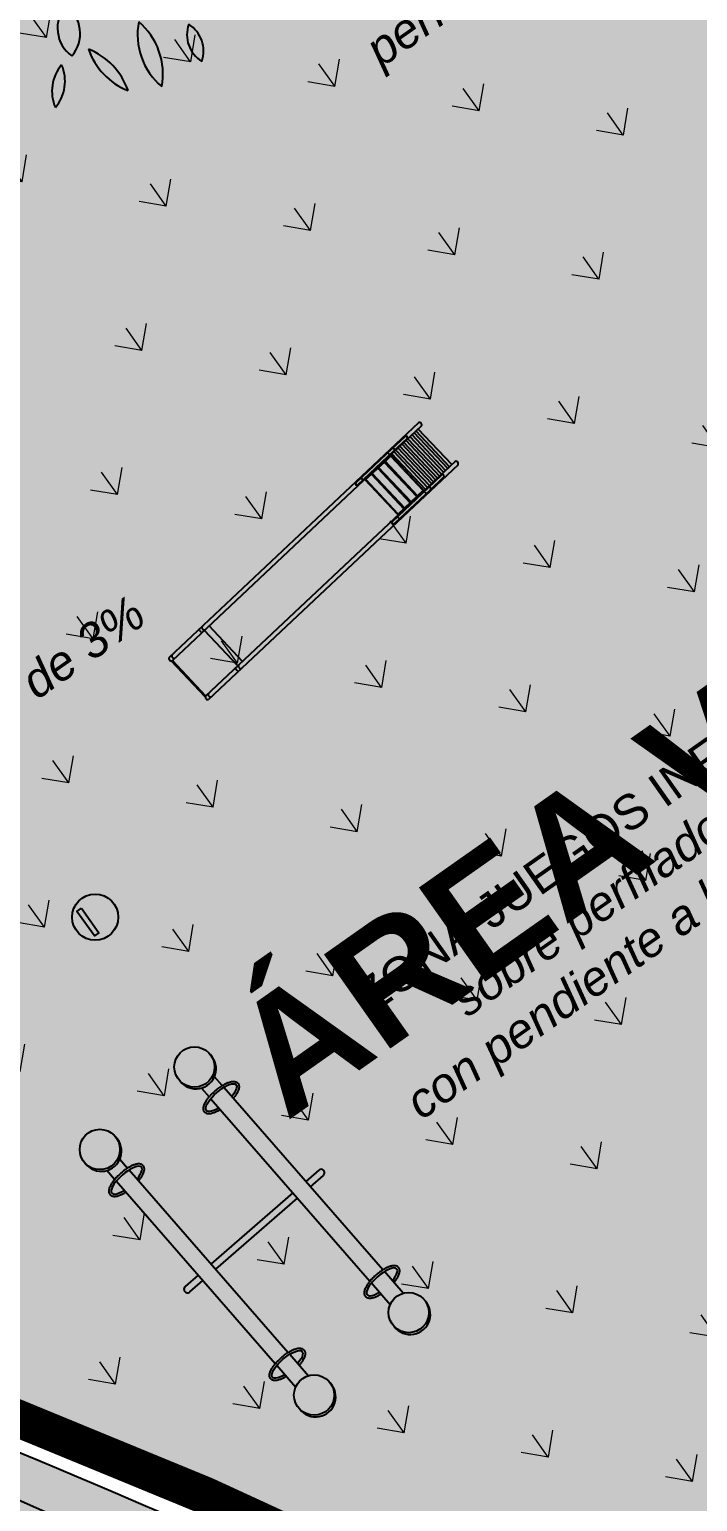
# Model space of a CAD drawing. Header units: metres. Extents: x 12 to 777, y -493 to 333.
# Drawn here: x 605.37 to 611.17, y -286.29 to -273.51 of the extents above; entities that cross this region are included whole.
import ezdxf

# ---------------------------------------------------------------- set-up
doc = ezdxf.new("R2010")
doc.units = ezdxf.units.M
doc.header["$LTSCALE"] = 5
doc.header["$MEASUREMENT"] = 0
doc.linetypes.add('DASHED2', pattern=[0.375, 0.25, -0.125])
doc.linetypes.add('PHANTOM2', pattern=[1.25, 0.625, -0.125, 0.125, -0.125, 0.125, -0.125])
doc.layers.get('0').update_dxf_attribs({"color": 30})
for name, color, linetype, lineweight in [('A-ANNO-DIMS', 3, 'Continuous', 18), ('A-ANNO-TEXT', 3, 'Continuous', 18), ('G-ANNO-RDME', 3, 'Continuous', 18), ('G-PLAN-OTLN', 7, 'Continuous', 35), ('U-ANNO-PATT', 8, 'Continuous', 18), ('U-CURB', 4, 'Continuous', 25), ('U-PROP-NEW', 1, 'PHANTOM2', 50)]:
    doc.layers.add(name, color=color, linetype=linetype, lineweight=lineweight)
for name, color, linetype in [('U-OTHR', 8, 'Continuous'), ('U-SDWK', 4, 'Continuous'), ('U-STRT', 4, 'Continuous'), ('U-VEGE', 70, 'Continuous')]:
    doc.layers.add(name, color=color, linetype=linetype)
doc.styles.add('E-ARIAL', font='arial.ttf')
doc.styles.add('E-ROMANS', font='romans.shx', dxfattribs={"width": 0.8})
doc.dimstyles.new('E-0200_TICK_24', dxfattribs={"dimscale": 0.001, "dimtxt": 480, "dimasz": 480, "dimexe": 240, "dimexo": 120, "dimgap": 240, "dimtad": 0, "dimzin": 0, "dimdsep": 46, "dimtxsty": 'E-ROMANS', "dimblk": 'OBLIQUE', "dimcen": 240, "dimclrd": 256, "dimclre": 256, "dimclrt": 256, "dimadec": 0, "dimazin": 0, "dimtfac": 1, "dimtmove": 1, "dimatfit": 3, "dimldrblk": 'OPEN90', "dimfxl": 1, "dimtfill": 1, "dimtolj": 1, "dimtzin": 0, "dimlwd": -1, "dimarcsym": 0})

# ---------------------------------------------------------------- blocks, each defined once
blk = doc.blocks.new('resbalin')
for p, q in [((0.01301968396154507, 0.25), (2.987330779829961, 0.25)), ((0.01301968396154507, 0.2119999999999891), (2.987330779829961, 0.2119999999999891)), ((0.05300000000005411, 0.2119999999999891), (0.05300000000005411, -0.2119999999999891)), ((0.07899999999989404, 0.2119999999999891), (0.07899999999989404, -0.2119999999999891)), ((0.1009999999998286, 0.2119999999999891), (0.1009999999998286, -0.2119999999999891)), ((0.1270000000001232, 0.2119999999999891), (0.1270000000001232, -0.2119999999999891)), ((0.1490000000000578, 0.2119999999999891), (0.1490000000000578, -0.2119999999999891)), ((0.1749999999998977, 0.2119999999999891), (0.1749999999998977, -0.2119999999999891)), ((0.3365939918778054, 0.2434999999998126), (0.1797386407640147, 0.2434999999998126)), ((0.3365939918778054, 0.2184999999999491), (0.1797386407640147, 0.2184999999999491)), ((0.1969999999998322, 0.2119999999999891), (0.1969999999998322, -0.2119999999999891)), ((0.2230000000001269, 0.2119999999999891), (0.2230000000001269, -0.2119999999999891)), ((0.2450000000000614, 0.2119999999999891), (0.2450000000000614, -0.2119999999999891)), ((0.2709999999999013, 0.2119999999999891), (0.2709999999999013, -0.2119999999999891)), ((0.2929999999998358, 0.2119999999999891), (0.2929999999998358, -0.2119999999999891)), ((0.3190000000001305, 0.2119999999999891), (0.3190000000001305, -0.2119999999999891)), ((0.3365939918778054, 0.2434999999998126), (0.7667386407640038, 0.2434999999998126)), ((0.7667386407640038, 0.2184999999999491), (0.3365939918778054, 0.2184999999999491)), ((0.341000000000065, 0.2119999999999891), (0.341000000000065, -0.2119999999999891)), ((0.366999999999905, 0.2119999999999891), (0.366999999999905, -0.2119999999999891)), ((0.3822113574298669, 0.206588062754463), (0.4592113574296377, 0.206588062754463)), ((0.3822113574298669, -0.2054119372453442), (0.3822113574298669, 0.206588062754463)), ((0.38299944989393, 0.2119999999999891), (0.4049994498943192, 0.2119999999999891)), ((0.385778651089538, 0.2434999999998126), (0.385778651089538, 0.2184999999999491)), ((0.387211357429976, -0.2054119372453442), (0.387211357429976, 0.206588062754463)), ((0.4542113574299833, 0.206588062754463), (0.4542113574299833, -0.2054119372453442)), ((0.4592113574296377, 0.206588062754463), (0.6902113574298596, 0.206588062754463)), ((0.4592113574296377, 0.206588062754463), (0.4592113574296377, -0.2054119372453442)), ((0.4592113574296377, -0.2054119372453442), (0.4592113574296377, 0.206588062754463)), ((0.4642113574297468, -0.2054119372453442), (0.4642113574297468, 0.206588062754463)), ((0.5312113574297541, 0.206588062754463), (0.5312113574297541, -0.2054119372453442)), ((0.5362113574298633, 0.206588062754463), (0.5362113574298633, -0.2054119372453442)), ((0.5362113574298633, -0.2054119372453442), (0.5362113574298633, 0.206588062754463)), ((0.5412113574299724, -0.2054119372453442), (0.5412113574299724, 0.206588062754463)), ((0.6082113574299797, 0.206588062754463), (0.6082113574299797, -0.2054119372453442)), ((0.6132113574296341, 0.206588062754463), (0.6132113574296341, -0.2054119372453442)), ((0.6132113574296341, -0.2054119372453442), (0.6132113574296341, 0.206588062754463)), ((0.6182113574297432, -0.2054119372453442), (0.6182113574297432, 0.206588062754463)), ((0.6852113574297505, 0.206588062754463), (0.6852113574297505, -0.2054119372453442)), ((0.6902113574298596, 0.206588062754463), (0.6902113574298596, -0.2054119372453442)), ((0.7051537122567311, 0.2434999999998126), (0.7051537122567311, 0.2184999999999491)), ((2.546837434431552, 0.2119999999999891), (2.546837434431552, -0.2119999999999891)), ((2.602875446772657, 0.2119999999999891), (2.602875446772657, -0.2119999999999891)), ((2.98500000094117, 0.2119999999999891), (2.98500000094117, -0.2119999999999891)), ((2.994500000941287, 0.2167115258544072), (2.994500000941287, -0.2167115258546346)), ((0.01301968396154507, -0.2119999999999891), (2.987330779829961, -0.2119999999999891)), ((0.01301968396154507, -0.25), (2.987330779829961, -0.25)), ((0.3365939918778054, -0.2185000000001764), (0.1797386407640147, -0.2185000000001764)), ((0.3365939918778054, -0.24350000000004), (0.1797386407640147, -0.24350000000004)), ((0.7667386407640038, -0.2185000000001764), (0.3365939918778054, -0.2185000000001764)), ((0.3365939918778054, -0.24350000000004), (0.7667386407640038, -0.24350000000004)), ((0.4592113574296377, -0.2054119372453442), (0.3822113574298669, -0.2054119372453442)), ((0.385778651089538, -0.24350000000004), (0.385778651089538, -0.2185000000001764)), ((0.5362113574298633, -0.2054119372453442), (0.4592113574296377, -0.2054119372453442)), ((0.6132113574296341, -0.2054119372453442), (0.5362113574298633, -0.2054119372453442)), ((0.6902113574298596, -0.2054119372453442), (0.6132113574296341, -0.2054119372453442)), ((0.7051537122567311, -0.24350000000004), (0.7051537122567311, -0.2185000000001764))]:
    blk.add_line(p, q)
for centre, radius, start, end in [((0.02037346574724097, 0.2309999999999945), 0.02037346574716699, 111.1584878881734, 248.8415121118266), ((0.1797386407640147, 0.2309999999999945), 0.0125, 90, 270), ((0.3365939918778054, 0.2309999999999945), 0.0125, 90, 270), ((0.7667386407640038, 0.2309999999999945), 0.0125, 270, 90), ((2.586788920138758, 0.2309999999999945), 0.02037346574716718, 291.1584878881734, 68.8415121118266), ((2.592771370743947, 0.2303437668610968), 0.04134484223730358, 333.6612579038869, 28.43203537252614), ((2.946480483835501, 0.2309999999999945), 0.02037346574716718, 291.1584878881734, 68.8415121118266), ((2.979976998044265, 0.2309999999999945), 0.02037346574716699, 291.1584878881734, 68.8415121118266), ((0.02037346574724097, -0.2309999999999945), 0.02037346574716718, 111.1584878881734, 248.8415121118266), ((0.1797386407640147, -0.2309999999999945), 0.0125, 90, 270), ((0.3365939918778054, -0.2309999999999945), 0.0125, 90, 270), ((0.7667386407640038, -0.2309999999999945), 0.0125, 270, 90), ((2.586788920138758, -0.2309999999999945), 0.02037346574716718, 291.1584878881734, 68.8415121118266), ((2.592771370743947, -0.2303437668613242), 0.04134484223730358, 331.5679646274739, 26.33874209611307), ((2.946480483835501, -0.2309999999999945), 0.02037346574716718, 291.1584878881734, 68.8415121118266), ((2.979976998044265, -0.2309999999999945), 0.02037346574716718, 291.1584878881734, 68.8415121118266)]:
    blk.add_arc(centre, radius, start, end)
blk = doc.blocks.new('balancin')
for p, q in [((-0.06100000000003547, 0.7695000000003347), (-0.06100000000003547, 0.6199999999998909)), ((0, 0.6199999999998909), (0, 0.7695000000003347)), ((-1.164971334564143, 0.6199999999998909), (-1.267803890563073, 0.6199999999998909)), ((0.9580072583864876, 0.6199999999998909), (-1.144708129200126, 0.6199999999998909)), ((1.226528034679632, 0.6199999999998909), (0.9782705122006519, 0.6199999999998909)), ((-1.267803890563073, 0.4700000000002547), (-1.164971401107778, 0.4700000000002547)), ((-1.144708129200126, 0.4700000000002547), (0.9580073485946059, 0.4700000000002547)), ((-0.06100000000003547, 0.4700000000002547), (-0.06100000000003547, -0.4700000000002547)), ((0, -0.4700000000002547), (0, 0.4700000000002547)), ((0.9782705122006519, 0.4700000000002547), (1.226528034679632, 0.4700000000002547)), ((-1.267803890563073, -0.4700000000002547), (-1.164971401107778, -0.4700000000002547)), ((-1.144708129200126, -0.4700000000002547), (0.9580073485946059, -0.4700000000002547)), ((0.9782705122006519, -0.4700000000002547), (1.226528034679632, -0.4700000000002547)), ((-1.164971334564143, -0.6199999999998909), (-1.267803890563073, -0.6199999999998909)), ((0.9580072583864876, -0.6199999999998909), (-1.144708129200126, -0.6199999999998909)), ((-0.06100000000003547, -0.6199999999998909), (-0.06100000000003547, -0.7695000000003347)), ((0, -0.7695000000003347), (0, -0.6199999999998909)), ((1.226528034679632, -0.6199999999998909), (0.9782705122006519, -0.6199999999998909))]:
    blk.add_line(p, q)
for centre in [(-1.445641917688022, 0.5450000000000728), (1.3846419176881, 0.5450000000000728), (-1.445641917688022, -0.5450000000000728), (1.3846419176881, -0.5450000000000728)]:
    blk.add_circle(centre, 0.175)
for centre, radius, start, end in [((-0.03049999999996089, 0.7695000000003347), 0.0305, 0, 180), ((-1.425917773571541, 0.5450000000000728), 0.175, 266.7694021543022, 93.23059784569786), ((1.404366061804581, 0.5450000000000728), 0.175, 266.7694021543022, 93.23059784569786), ((-1.425917773571541, -0.5450000000000728), 0.175, 266.7694021543022, 93.23059784569786), ((1.404366061804581, -0.5450000000000728), 0.175, 266.7694021543022, 93.23059784569786), ((-0.03049999999996089, -0.7695000000003347), 0.0305, 180, 0)]:
    blk.add_arc(centre, radius, start, end)
at = {"extrusion": (0, 0, -1)}
for centre, major_axis, ratio, start_param, end_param in [((-1.09198932070035, 0.5450000000000728), (-1.458995441436622e-16, 0.1711179736209558), 0.3427611708260037, 2.024496223128049, 7.400281737641331), ((1.030989320700428, -0.5450000000000728), (-1.934754824513806e-16, 0.1711179736209548), 0.3427611708260059, 2.024496223128052, 7.400281737641281)]:
    blk.add_ellipse(centre, major_axis=major_axis, ratio=ratio, start_param=start_param, end_param=end_param, dxfattribs=at)
for centre, major_axis, ratio, start_param, end_param in [((1.030989320700428, 0.5450000000000728), (0, 0.1711179736209558), 0.3427611708260037, -1.117096430461744, 4.258689084051538), ((-1.09198932070035, -0.5450000000000728), (-3.171729220514444e-17, 0.171117973620955), 0.3427611708260053, -1.117096430461665, 4.258689084051535)]:
    blk.add_ellipse(centre, major_axis=major_axis, ratio=ratio, start_param=start_param, end_param=end_param)
for points, knots in [([(-1.019007348594528, 0.4699999999993452), (-1.019607349611078, 0.4662170200836044), (-1.020253615830597, 0.4624870503466809), (-1.022745019448848, 0.4492737191285414), (-1.024851931818603, 0.4401413335954203), (-1.029659356184084, 0.4229269857678446), (-1.032358139104076, 0.4148456491629986), (-1.037601828507604, 0.4017927587665326), (-1.040011510276031, 0.396551664945946), (-1.045218582073971, 0.3867822296469967), (-1.048014328810609, 0.3822523614981037), (-1.053284999384687, 0.3750762428544476), (-1.055640164714418, 0.3722524525974222), (-1.060710860674362, 0.3670428462737618), (-1.063428117183548, 0.3646549439663431), (-1.068542469274803, 0.3609948985540541), (-1.070833846474443, 0.3595958996256741), (-1.075679882688405, 0.3571900877050211), (-1.078235897308559, 0.3561844796186051), (-1.083557162347006, 0.3546808414084808), (-1.08632195800476, 0.3541852560329062), (-1.0900737950451, 0.3539163958830613), (-1.091031553899029, 0.3538820263784146), (-1.09198932070035, 0.3538820263784146), (-1.094558585315326, 0.3538820263784146), (-1.097126797571264, 0.3541317810932014), (-1.102134217962544, 0.3550955816062924), (-1.104572336718093, 0.3558081588289497), (-1.109241800077825, 0.357613521334315), (-1.111473612797681, 0.3587050098794862), (-1.115715183481711, 0.361182994207411), (-1.117725887978281, 0.3625691247607392), (-1.121546782819792, 0.3655764988207011), (-1.1233576167499, 0.3671979367336462), (-1.12681103670343, 0.3706420712251202), (-1.128453888981994, 0.3724650666890739), (-1.132714595489006, 0.37765135601785), (-1.135201157724055, 0.3811911431121189), (-1.1398723325118, 0.3887743504774335), (-1.142056299998899, 0.3928189991729596), (-1.14617125934592, 0.401394867113595), (-1.148101664867568, 0.4059264009201797), (-1.151728895324595, 0.4154501598559364), (-1.153425366861143, 0.4204424072240727), (-1.157563627402851, 0.4340564087078747), (-1.159820646423213, 0.4430205203198057), (-1.163719250671534, 0.4618393411992656), (-1.165359973655654, 0.4716933556674121), (-1.167996984731985, 0.4920212121396617), (-1.16899292348478, 0.5024944501783466), (-1.170318869874791, 0.5237572714595444), (-1.170648748574536, 0.5345463116882456), (-1.170632616098828, 0.5596290930579926), (-1.170031177167516, 0.5739202334516449), (-1.167667308686305, 0.6017590386054508), (-1.165905668380674, 0.6153044131206116), (-1.161839299824464, 0.6378818478488029), (-1.159768940271647, 0.6472147995054911), (-1.155019578198676, 0.6648251761462234), (-1.152342251489699, 0.6731019135941096), (-1.147119701130578, 0.6865006344842186), (-1.14471069990725, 0.6918936341126027), (-1.139500644698614, 0.7019483006206428), (-1.136701317269399, 0.706611375603643), (-1.131422200129805, 0.7140039540854559), (-1.129062221002869, 0.7169150774443551), (-1.123980478294811, 0.7222918787219896), (-1.121257138352121, 0.7247597607183707), (-1.116136323646174, 0.7285477394261761), (-1.113847446222053, 0.729997015684603), (-1.108999640556704, 0.7325055085138956), (-1.106439226037082, 0.7335636204088587), (-1.101095973805513, 0.7351711454757606), (-1.098313368493677, 0.7357180173030429), (-1.092667448743441, 0.7362119579447608), (-1.089807170554423, 0.7361576921175583), (-1.08419285460559, 0.7354561950887728), (-1.081441479608088, 0.7348107653779152), (-1.076176780291121, 0.7330275438025637), (-1.073663212557449, 0.7318921525384212), (-1.068909337661012, 0.7292483915862249), (-1.06666748955854, 0.7277408309082602), (-1.062430435719989, 0.7244373249277487), (-1.06043414667306, 0.7226410857219889), (-1.056644310373144, 0.7188054016614842), (-1.054850355166195, 0.7167654711720388), (-1.050448682084038, 0.7112343864409922), (-1.047959645489527, 0.7075796825456564), (-1.043285006664178, 0.6997522076389942), (-1.04110013387492, 0.6955782771719896), (-1.036987502267834, 0.6867307905758935), (-1.035060343833493, 0.6820569607843936), (-1.031445811956473, 0.6722385692801254), (-1.029758790079995, 0.6670940042622533), (-1.025660684410582, 0.6530918305725208), (-1.023439290030183, 0.6438892186943121), (-1.02061844818445, 0.629593252811901), (-1.019774983810066, 0.6248399966061697), (-1.019007258386409, 0.6199999999998909)], [5.145819610689118, 5.145819610689118, 5.145819610689118, 5.145819610689118, 5.215307511394799, 5.215307511394799, 5.396065989814587, 5.396065989814587, 5.576824468234375, 5.576824468234375, 5.711687524965282, 5.711687524965282, 5.84655058169619, 5.84655058169619, 5.944595496816034, 5.944595496816034, 6.042640411935879, 6.042640411935879, 6.114636161010257, 6.114636161010257, 6.186631910084635, 6.186631910084635, 6.258627659159012, 6.258627659159012, 6.283185307179586, 6.283185307179586, 6.283185307179586, 6.349062612597271, 6.349062612597271, 6.414939918014955, 6.414939918014955, 6.48081722343264, 6.48081722343264, 6.546694528850325, 6.546694528850325, 6.612571834268009, 6.612571834268009, 6.678449139685694, 6.678449139685694, 6.790959494521204, 6.790959494521204, 6.903469849356713, 6.903469849356713, 7.015980204192222, 7.015980204192222, 7.128490559027732, 7.128490559027732, 7.310332436163752, 7.310332436163752, 7.492174313299772, 7.492174313299772, 7.674016190435793, 7.674016190435793, 7.855858067571813, 7.855858067571813, 8.09682403074644, 8.09682403074644, 8.337789993921065, 8.337789993921065, 8.520633746128679, 8.520633746128679, 8.703477498336293, 8.703477498336293, 8.840374467606825, 8.840374467606825, 8.977271436877357, 8.977271436877357, 9.076867147530853, 9.076867147530853, 9.17646285818435, 9.17646285818435, 9.249241917711778, 9.249241917711778, 9.322020977239209, 9.322020977239209, 9.394800036766636, 9.394800036766636, 9.467579096294067, 9.467579096294067, 9.540358155821494, 9.540358155821494, 9.613137215348925, 9.613137215348925, 9.685916274876352, 9.685916274876352, 9.758695334403782, 9.758695334403782, 9.83147439393121, 9.83147439393121, 9.945814011476651, 9.945814011476651, 10.06015362902209, 10.06015362902209, 10.17449324656753, 10.17449324656753, 10.28883286411298, 10.28883286411298, 10.47323661155589, 10.47323661155589, 10.56214503237731, 10.56214503237731, 10.56214503237731, 10.56214503237731]), ([(1.103971334564221, 0.6199999999998909), (1.103536341968152, 0.6227426945270054), (1.103077024001891, 0.6254574768518069), (1.100839299824543, 0.6378818478488029), (1.098768940271611, 0.6472147995054911), (1.09401957819864, 0.6648251761462234), (1.091342251489664, 0.6731019135941096), (1.086119701130656, 0.6865006344842186), (1.083710699907328, 0.6918936341126027), (1.078500644698693, 0.7019483006206428), (1.075701317269477, 0.706611375603643), (1.070422200129883, 0.7140039540854559), (1.068062221002947, 0.7169150774443551), (1.06298047829489, 0.7222918787219896), (1.060257138352085, 0.7247597607183707), (1.055136323646252, 0.7285477394261761), (1.052847446222131, 0.729997015684603), (1.047999640556668, 0.7325055085138956), (1.045439226037161, 0.7335636204088587), (1.040095973805478, 0.7351711454757606), (1.037313368493756, 0.7357180173030429), (1.031667448743519, 0.7362119579447608), (1.028807170554501, 0.7361576921175583), (1.023192854605668, 0.7354561950887728), (1.020441479608166, 0.7348107653779152), (1.015176780291085, 0.7330275438025637), (1.012663212557413, 0.7318921525384212), (1.00790933766109, 0.7292483915862249), (1.005667489558505, 0.7277408309082602), (1.001430435720067, 0.7244373249277487), (0.9994341466730248, 0.7226410857219889), (0.995644310373109, 0.7188054016614842), (0.9938503551662734, 0.7167654711720388), (0.9894486820841166, 0.7112343864409922), (0.9869596454896055, 0.7075796825456564), (0.9822850066642559, 0.6997522076389942), (0.9801001338749984, 0.6955782771719896), (0.9759875022679125, 0.6867307905758935), (0.9740603438335711, 0.6820569607843936), (0.9704458119565516, 0.6722385692801254), (0.9687587900800736, 0.6670940042622533), (0.96466068441066, 0.6530918305725208), (0.962439290030261, 0.6438892186943121), (0.958632845475563, 0.6245982394539169), (0.9570486265661202, 0.614510607536431), (0.9545464572282754, 0.5937372807511565), (0.9536288397611088, 0.5830522222449872), (0.9524805745311369, 0.5614038316671213), (0.9522500417411948, 0.5504410765479406), (0.9525139504333993, 0.5255102165219796), (0.9532300002359761, 0.5115614065807677), (0.9557712452677833, 0.4844453977739249), (0.9575956303657449, 0.4712802908088634), (0.9617450194489265, 0.4492737191285414), (0.9638519318186809, 0.4401413335954203), (0.9686593561841619, 0.4229269857678446), (0.9713581391041544, 0.4148456491629986), (0.9766018285076825, 0.4017927587665326), (0.9790115102761092, 0.396551664945946), (0.9842185820740497, 0.3867822296469967), (0.9870143288106874, 0.3822523614981037), (0.9922849993846512, 0.3750762428544476), (0.9946401647144967, 0.3722524525974222), (0.9997108606744405, 0.3670428462737618), (1.002428117183626, 0.3646549439663431), (1.007542469274881, 0.3609948985540541), (1.009833846474521, 0.3595958996256741), (1.014679882688483, 0.3571900877050211), (1.017235897308524, 0.3561844796186051), (1.022557162347084, 0.3546808414084808), (1.025321958004838, 0.3541852560329062), (1.029073795045178, 0.3539163958830613), (1.030031553899107, 0.3538820263784146), (1.030989320700428, 0.3538820263784146), (1.033558585315404, 0.3538820263784146), (1.036126797571228, 0.3541317810932014), (1.041134217962622, 0.3550955816062924), (1.043572336718171, 0.3558081588289497), (1.048241800077903, 0.357613521334315), (1.050473612797759, 0.3587050098794862), (1.054715183481676, 0.361182994207411), (1.056725887978359, 0.3625691247607392), (1.06054678281987, 0.3655764988207011), (1.062357616749864, 0.3671979367336462), (1.065811036703394, 0.3706420712251202), (1.067453888982072, 0.3724650666890739), (1.071714595489084, 0.37765135601785), (1.074201157724133, 0.3811911431121189), (1.078872332511878, 0.3887743504774335), (1.081056299998977, 0.3928189991729596), (1.085171259345998, 0.401394867113595), (1.087101664867646, 0.4059264009201797), (1.090728895324673, 0.4154501598559364), (1.092425366861221, 0.4204424072240727), (1.096563627402929, 0.4340564087078747), (1.098820646423178, 0.4430205203198057), (1.101951482413824, 0.4581332729758287), (1.10301964563962, 0.4639999607888967), (1.103971401107856, 0.4699999999993452)], [2.004225789893514, 2.004225789893514, 2.004225789893514, 2.004225789893514, 2.05460468674148, 2.05460468674148, 2.237448438949093, 2.237448438949093, 2.420292191156707, 2.420292191156707, 2.557189160427239, 2.557189160427239, 2.694086129697771, 2.694086129697771, 2.793681840351267, 2.793681840351267, 2.893277551004763, 2.893277551004763, 2.966056610532193, 2.966056610532193, 3.038835670059622, 3.038835670059622, 3.111614729587051, 3.111614729587051, 3.18439378911448, 3.18439378911448, 3.257172848641908, 3.257172848641908, 3.329951908169337, 3.329951908169337, 3.402730967696766, 3.402730967696766, 3.475510027224195, 3.475510027224195, 3.548289086751624, 3.548289086751624, 3.662628704297065, 3.662628704297065, 3.776968321842507, 3.776968321842507, 3.891307939387948, 3.891307939387948, 4.005647556933389, 4.005647556933389, 4.190051304376306, 4.190051304376306, 4.374455051819223, 4.374455051819223, 4.55885879926214, 4.55885879926214, 4.743262546705057, 4.743262546705057, 4.979285029049928, 4.979285029049928, 5.215307511394799, 5.215307511394799, 5.396065989814587, 5.396065989814587, 5.576824468234375, 5.576824468234375, 5.711687524965282, 5.711687524965282, 5.84655058169619, 5.84655058169619, 5.944595496816034, 5.944595496816034, 6.042640411935879, 6.042640411935879, 6.114636161010257, 6.114636161010257, 6.186631910084635, 6.186631910084635, 6.258627659159012, 6.258627659159012, 6.283185307179586, 6.283185307179586, 6.283185307179586, 6.349062612597271, 6.349062612597271, 6.414939918014955, 6.414939918014955, 6.48081722343264, 6.48081722343264, 6.546694528850325, 6.546694528850325, 6.612571834268009, 6.612571834268009, 6.678449139685694, 6.678449139685694, 6.790959494521204, 6.790959494521204, 6.903469849356713, 6.903469849356713, 7.015980204192222, 7.015980204192222, 7.128490559027732, 7.128490559027732, 7.310332436163752, 7.310332436163752, 7.420552567515101, 7.420552567515101, 7.420552567515101, 7.420552567515101]), ([(-1.019007348594528, -0.4700000000002547), (-1.019607349611078, -0.4662170200836044), (-1.020253615830597, -0.4624870503466809), (-1.022745019448848, -0.4492737191294509), (-1.024851931818603, -0.4401413335954203), (-1.029659356184084, -0.4229269857687541), (-1.032358139104076, -0.4148456491629986), (-1.037601828507604, -0.4017927587665326), (-1.040011510276031, -0.396551664945946), (-1.045218582073971, -0.3867822296469967), (-1.048014328810609, -0.3822523614990132), (-1.053284999384687, -0.3750762428553571), (-1.055640164714418, -0.3722524525974222), (-1.060710860674362, -0.3670428462737618), (-1.063428117183548, -0.3646549439672526), (-1.068542469274803, -0.3609948985549636), (-1.070833846474443, -0.3595958996256741), (-1.075679882688405, -0.3571900877050211), (-1.078235897308559, -0.3561844796186051), (-1.083557162347006, -0.3546808414084808), (-1.08632195800476, -0.3541852560338157), (-1.0900737950451, -0.3539163958839708), (-1.091031553899029, -0.3538820263793241), (-1.09198932070035, -0.3538820263793241), (-1.094558585315326, -0.3538820263793241), (-1.097126797571264, -0.3541317810932014), (-1.102134217962544, -0.3550955816062924), (-1.104572336718093, -0.3558081588298592), (-1.109241800077825, -0.3576135213352245), (-1.111473612797681, -0.3587050098794862), (-1.115715183481711, -0.361182994207411), (-1.117725887978281, -0.3625691247607392), (-1.121546782819792, -0.3655764988216106), (-1.1233576167499, -0.3671979367336462), (-1.12681103670343, -0.3706420712251202), (-1.128453888981994, -0.3724650666890739), (-1.132714595489006, -0.3776513560187595), (-1.135201157724055, -0.3811911431130284), (-1.1398723325118, -0.388774350478343), (-1.142056299998899, -0.3928189991738691), (-1.14617125934592, -0.401394867113595), (-1.148101664867568, -0.4059264009201797), (-1.151728895324595, -0.4154501598568459), (-1.153425366861143, -0.4204424072240727), (-1.157563627402851, -0.4340564087078747), (-1.159820646423213, -0.4430205203207151), (-1.163719250671534, -0.4618393411992656), (-1.165359973655654, -0.4716933556683216), (-1.167996984731985, -0.4920212121396617), (-1.16899292348478, -0.5024944501783466), (-1.170318869874791, -0.5237572714604539), (-1.170648748574536, -0.5345463116891551), (-1.170632616098828, -0.5596290930579926), (-1.170031177167516, -0.5739202334516449), (-1.167667308686305, -0.6017590386054508), (-1.165905668380674, -0.6153044131206116), (-1.161839299824464, -0.6378818478497124), (-1.159768940271647, -0.6472147995054911), (-1.155019578198676, -0.6648251761462234), (-1.152342251489699, -0.6731019135941096), (-1.147119701130578, -0.6865006344842186), (-1.14471069990725, -0.6918936341135122), (-1.139500644698614, -0.7019483006206428), (-1.136701317269399, -0.706611375603643), (-1.131422200129805, -0.7140039540854559), (-1.129062221002869, -0.7169150774452646), (-1.123980478294811, -0.7222918787219896), (-1.121257138352121, -0.7247597607183707), (-1.116136323646174, -0.7285477394261761), (-1.113847446222053, -0.729997015684603), (-1.108999640556704, -0.7325055085148051), (-1.106439226037082, -0.7335636204097682), (-1.101095973805513, -0.7351711454757606), (-1.098313368493677, -0.7357180173030429), (-1.092667448743441, -0.7362119579447608), (-1.089807170554423, -0.7361576921175583), (-1.08419285460559, -0.7354561950887728), (-1.081441479608088, -0.7348107653779152), (-1.076176780291121, -0.7330275438025637), (-1.073663212557449, -0.7318921525384212), (-1.068909337661012, -0.7292483915862249), (-1.06666748955854, -0.7277408309082602), (-1.062430435719989, -0.7244373249277487), (-1.06043414667306, -0.7226410857219889), (-1.056644310373144, -0.7188054016614842), (-1.054850355166195, -0.7167654711729483), (-1.050448682084038, -0.7112343864419017), (-1.047959645489527, -0.7075796825465659), (-1.043285006664178, -0.6997522076399036), (-1.04110013387492, -0.6955782771728991), (-1.036987502267834, -0.686730790576803), (-1.035060343833493, -0.6820569607843936), (-1.031445811956473, -0.6722385692801254), (-1.029758790079995, -0.6670940042622533), (-1.025660684410582, -0.6530918305725208), (-1.023439290030183, -0.6438892186943121), (-1.02061844818445, -0.629593252811901), (-1.019774983810066, -0.6248399966070792), (-1.019007258386409, -0.6199999999998909)], [5.145819610689114, 5.145819610689114, 5.145819610689114, 5.145819610689114, 5.215307511394799, 5.215307511394799, 5.396065989814587, 5.396065989814587, 5.576824468234375, 5.576824468234375, 5.711687524965282, 5.711687524965282, 5.84655058169619, 5.84655058169619, 5.944595496816034, 5.944595496816034, 6.042640411935879, 6.042640411935879, 6.114636161010257, 6.114636161010257, 6.186631910084635, 6.186631910084635, 6.258627659159012, 6.258627659159012, 6.283185307179586, 6.283185307179586, 6.283185307179586, 6.349062612597271, 6.349062612597271, 6.414939918014955, 6.414939918014955, 6.48081722343264, 6.48081722343264, 6.546694528850325, 6.546694528850325, 6.612571834268009, 6.612571834268009, 6.678449139685694, 6.678449139685694, 6.790959494521204, 6.790959494521204, 6.903469849356713, 6.903469849356713, 7.015980204192222, 7.015980204192222, 7.128490559027732, 7.128490559027732, 7.310332436163752, 7.310332436163752, 7.492174313299772, 7.492174313299772, 7.674016190435793, 7.674016190435793, 7.855858067571813, 7.855858067571813, 8.09682403074644, 8.09682403074644, 8.337789993921065, 8.337789993921065, 8.520633746128679, 8.520633746128679, 8.703477498336293, 8.703477498336293, 8.840374467606825, 8.840374467606825, 8.977271436877357, 8.977271436877357, 9.076867147530853, 9.076867147530853, 9.17646285818435, 9.17646285818435, 9.249241917711778, 9.249241917711778, 9.322020977239209, 9.322020977239209, 9.394800036766636, 9.394800036766636, 9.467579096294067, 9.467579096294067, 9.540358155821494, 9.540358155821494, 9.613137215348925, 9.613137215348925, 9.685916274876352, 9.685916274876352, 9.758695334403782, 9.758695334403782, 9.83147439393121, 9.83147439393121, 9.945814011476651, 9.945814011476651, 10.06015362902209, 10.06015362902209, 10.17449324656753, 10.17449324656753, 10.28883286411298, 10.28883286411298, 10.47323661155589, 10.47323661155589, 10.56214503237731, 10.56214503237731, 10.56214503237731, 10.56214503237731]), ([(1.103971334564221, -0.6199999999998909), (1.103536341968152, -0.6227426945279149), (1.103077024001891, -0.6254574768518069), (1.100839299824543, -0.6378818478497124), (1.098768940271611, -0.6472147995054911), (1.09401957819864, -0.6648251761462234), (1.091342251489664, -0.6731019135941096), (1.086119701130656, -0.6865006344842186), (1.083710699907328, -0.6918936341135122), (1.078500644698693, -0.7019483006206428), (1.075701317269477, -0.706611375603643), (1.070422200129883, -0.7140039540854559), (1.068062221002947, -0.7169150774452646), (1.06298047829489, -0.7222918787219896), (1.060257138352085, -0.7247597607183707), (1.055136323646252, -0.7285477394261761), (1.052847446222131, -0.729997015684603), (1.047999640556668, -0.7325055085148051), (1.045439226037161, -0.7335636204097682), (1.040095973805478, -0.7351711454757606), (1.037313368493756, -0.7357180173030429), (1.031667448743519, -0.7362119579447608), (1.028807170554501, -0.7361576921175583), (1.023192854605668, -0.7354561950887728), (1.020441479608166, -0.7348107653779152), (1.015176780291085, -0.7330275438025637), (1.012663212557413, -0.7318921525384212), (1.00790933766109, -0.7292483915862249), (1.005667489558505, -0.7277408309082602), (1.001430435720067, -0.7244373249277487), (0.9994341466730248, -0.7226410857219889), (0.995644310373109, -0.7188054016614842), (0.9938503551662734, -0.7167654711729483), (0.9894486820841166, -0.7112343864419017), (0.9869596454896055, -0.7075796825465659), (0.9822850066642559, -0.6997522076399036), (0.9801001338749984, -0.6955782771728991), (0.9759875022679125, -0.686730790576803), (0.9740603438335711, -0.6820569607843936), (0.9704458119565516, -0.6722385692801254), (0.9687587900800736, -0.6670940042622533), (0.96466068441066, -0.6530918305725208), (0.962439290030261, -0.6438892186943121), (0.958632845475563, -0.6245982394548264), (0.9570486265661202, -0.614510607536431), (0.9545464572282754, -0.5937372807511565), (0.9536288397611088, -0.5830522222449872), (0.9524805745311369, -0.5614038316680308), (0.9522500417411948, -0.5504410765479406), (0.9525139504333993, -0.5255102165219796), (0.9532300002359761, -0.5115614065816771), (0.9557712452677833, -0.4844453977748344), (0.9575956303657449, -0.4712802908088634), (0.9617450194489265, -0.4492737191294509), (0.9638519318186809, -0.4401413335954203), (0.9686593561841619, -0.4229269857687541), (0.9713581391041544, -0.4148456491629986), (0.9766018285076825, -0.4017927587665326), (0.9790115102761092, -0.396551664945946), (0.9842185820740497, -0.3867822296469967), (0.9870143288106874, -0.3822523614990132), (0.9922849993846512, -0.3750762428553571), (0.9946401647144967, -0.3722524525974222), (0.9997108606744405, -0.3670428462737618), (1.002428117183626, -0.3646549439672526), (1.007542469274881, -0.3609948985549636), (1.009833846474521, -0.3595958996256741), (1.014679882688483, -0.3571900877050211), (1.017235897308524, -0.3561844796186051), (1.022557162347084, -0.3546808414084808), (1.025321958004838, -0.3541852560338157), (1.029073795045178, -0.3539163958839708), (1.030031553899107, -0.3538820263793241), (1.030989320700428, -0.3538820263793241), (1.033558585315404, -0.3538820263793241), (1.036126797571228, -0.3541317810932014), (1.041134217962622, -0.3550955816062924), (1.043572336718171, -0.3558081588298592), (1.048241800077903, -0.3576135213352245), (1.050473612797759, -0.3587050098794862), (1.054715183481676, -0.361182994207411), (1.056725887978359, -0.3625691247607392), (1.06054678281987, -0.3655764988216106), (1.062357616749864, -0.3671979367336462), (1.065811036703394, -0.3706420712251202), (1.067453888982072, -0.3724650666890739), (1.071714595489084, -0.3776513560187595), (1.074201157724133, -0.3811911431130284), (1.078872332511878, -0.388774350478343), (1.081056299998977, -0.3928189991738691), (1.085171259345998, -0.401394867113595), (1.087101664867646, -0.4059264009201797), (1.090728895324673, -0.4154501598568459), (1.092425366861221, -0.4204424072240727), (1.096563627402929, -0.4340564087078747), (1.098820646423178, -0.4430205203207151), (1.101951482413824, -0.4581332729758287), (1.10301964563962, -0.4639999607888967), (1.103971401107856, -0.4700000000002547)], [2.004225789893514, 2.004225789893514, 2.004225789893514, 2.004225789893514, 2.05460468674148, 2.05460468674148, 2.237448438949093, 2.237448438949093, 2.420292191156707, 2.420292191156707, 2.557189160427239, 2.557189160427239, 2.694086129697771, 2.694086129697771, 2.793681840351267, 2.793681840351267, 2.893277551004763, 2.893277551004763, 2.966056610532193, 2.966056610532193, 3.038835670059622, 3.038835670059622, 3.111614729587051, 3.111614729587051, 3.18439378911448, 3.18439378911448, 3.257172848641908, 3.257172848641908, 3.329951908169337, 3.329951908169337, 3.402730967696766, 3.402730967696766, 3.475510027224195, 3.475510027224195, 3.548289086751624, 3.548289086751624, 3.662628704297065, 3.662628704297065, 3.776968321842507, 3.776968321842507, 3.891307939387948, 3.891307939387948, 4.005647556933389, 4.005647556933389, 4.190051304376306, 4.190051304376306, 4.374455051819223, 4.374455051819223, 4.55885879926214, 4.55885879926214, 4.743262546705057, 4.743262546705057, 4.979285029049928, 4.979285029049928, 5.215307511394799, 5.215307511394799, 5.396065989814587, 5.396065989814587, 5.576824468234375, 5.576824468234375, 5.711687524965282, 5.711687524965282, 5.84655058169619, 5.84655058169619, 5.944595496816034, 5.944595496816034, 6.042640411935879, 6.042640411935879, 6.114636161010257, 6.114636161010257, 6.186631910084635, 6.186631910084635, 6.258627659159012, 6.258627659159012, 6.283185307179586, 6.283185307179586, 6.283185307179586, 6.349062612597271, 6.349062612597271, 6.414939918014955, 6.414939918014955, 6.48081722343264, 6.48081722343264, 6.546694528850325, 6.546694528850325, 6.612571834268009, 6.612571834268009, 6.678449139685694, 6.678449139685694, 6.790959494521204, 6.790959494521204, 6.903469849356713, 6.903469849356713, 7.015980204192222, 7.015980204192222, 7.128490559027732, 7.128490559027732, 7.310332436163752, 7.310332436163752, 7.420552567515093, 7.420552567515093, 7.420552567515093, 7.420552567515093])]:
    blk.add_open_spline(points, degree=3, knots=knots)
blk = doc.blocks.new('arbolito')
at = {"linetype": 'ByBlock'}
for centre, radius, start, end in [((-435.6722571907613, -26.08697998749135), 0.1349596609603893, 125.4093319999993, 202.710088), ((-435.8749508382712, -26.02908709552399), 0.1349596609603893, 305.4093319999993, 22.71008800000021), ((-435.3451767747703, -26.19987118044727), 0.292826612192459, 133.8116859999987, 194.3077339999999), ((-435.8316415716895, -26.06092823972551), 0.292826612192459, 313.8116859999988, 14.30773399999991), ((-435.138442796432, -26.14179705482713), 0.294305435903177, 163.464229, 212.7905639999999), ((-435.6679858674548, -26.2174206034068), 0.294305435903177, 343.4642289999998, 32.79056399999993), ((-435.2948774656132, -26.14502494414498), 0.172948379349047, 284.1003569999994, 348.4650159999998), ((-435.0832881412036, -26.34734625837532), 0.172948379349047, 104.1003569999995, 168.4650159999997), ((-435.2751912013732, -26.46179262910152), 0.1475565794522821, 103.8913859999985, 198.903947), ((-435.4502146524266, -26.36635756130758), 0.1475565794522821, 283.8913859999985, 18.90394700000014)]:
    blk.add_arc(centre, radius, start, end, dxfattribs=at)
blk = doc.blocks.new('basurero')
blk.add_lwpolyline([(-0.1325533868662205, -0.05224137369123127), (0.1297055802988325, -0.05224137369123127), (0.1297055802988325, -0.1001848878322562), (-0.1325533868662205, -0.1001848878322562)], close=True)
blk.add_circle((0, 0), 0.2)
blk = doc.blocks.new('_Oblique')
at = {"color": 0, "linetype": 'ByBlock', "lineweight": -2}
blk.add_line((-0.5, -0.5), (0.5, 0.5), dxfattribs=at)
blk = doc.blocks.new('*D541')
at = {"layer": 'A-ANNO-DIMS', "lineweight": -2, "transparency": 16777216}
for p, q in [((599.2112122704456, -283.5745868177576), (610.6507460617794, -288.6723420825072)), ((610.7679919068031, -288.0077808388257), (610.9172515467394, -288.0742948357401))]:
    blk.add_line(p, q, dxfattribs=at)
at = {"layer": 'A-ANNO-DIMS', "transparency": 16777216}
for p, q in [((610.4315275387386, -288.5746525786912), (610.6980330236986, -287.9766053319241)), ((611.9316698392394, -288.4512106632785), (612.1270488468714, -288.0127736171968)), ((610.5647802812186, -288.2756289553076), (611.9316698392394, -288.4512106632785))]:
    blk.add_line(p, q, dxfattribs=at)
at = {"layer": 'A-ANNO-DIMS', "transparency": 16777216, "xscale": 0.48, "yscale": 0.48, "zscale": 0.48}
for p, rotation in [((610.6980330236986, -287.9766053319241), 65.9809977806493), ((610.4315275387386, -288.5746525786912), 245.9809977806493)]:
    blk.add_blockref('_Oblique', p, dxfattribs=dict(at, rotation=rotation))
at = {"layer": 'A-ANNO-DIMS', "transparency": 16777216, "insert": (612.462914664753, -287.259079457028), "char_height": 0.48, "attachment_point": 5, "rotation": 65.9809977806493, "style": 'E-ROMANS', "bg_fill": 3, "box_fill_scale": 1.25, "bg_fill_color": 256, "bg_fill_true_color": 13158600, "bg_fill_transparency": 0}
blk.add_mtext('\\A1;0.65', dxfattribs=at)
blk = doc.blocks.new('_Open90')
at = {"color": 0, "linetype": 'ByBlock', "lineweight": -2}
for p, q in [((-0.5, 0.5), (0, 0)), ((0, 0), (-1, 0)), ((0, 0), (-0.5, -0.5))]:
    blk.add_line(p, q, dxfattribs=at)
blk = doc.blocks.new('*D404')
at = {"layer": 'A-ANNO-DIMS', "lineweight": -2, "transparency": 16777216}
for p, q in [((615.0541077471744, -262.1082459374379), (614.93358242816, -261.9388075950798)), ((586.1169559729527, -283.8655444293768), (585.442078576536, -282.9167802337806))]:
    blk.add_line(p, q, dxfattribs=at)
at = {"layer": 'A-ANNO-DIMS', "transparency": 16777216}
for p, q in [((585.5811917513131, -283.1123499773593), (615.0726956029371, -262.1343773386585)), ((601.8068139230031, -272.4724900555292), (602.1979534101604, -272.1942637059749)), ((600.3269436771251, -272.6233636580089), (601.8068139230031, -272.4724900555292))]:
    blk.add_line(p, q, dxfattribs=at)
at = {"layer": 'A-ANNO-DIMS', "transparency": 16777216, "xscale": 0.48, "yscale": 0.48, "zscale": 0.48}
for p, rotation in [((615.0726956029371, -262.1343773386585), 35.42510156300243), ((585.5811917513131, -283.1123499773593), 215.4251015630024)]:
    blk.add_blockref('_Oblique', p, dxfattribs=dict(at, rotation=rotation))
at = {"layer": 'A-ANNO-DIMS', "transparency": 16777216, "insert": (603.011896057245, -271.6152879214263), "char_height": 0.48, "attachment_point": 5, "rotation": 35.42510156300243, "style": 'E-ROMANS', "bg_fill": 3, "box_fill_scale": 1.25, "bg_fill_color": 256, "bg_fill_true_color": 13158600, "bg_fill_transparency": 0}
blk.add_mtext('\\A1;36.19', dxfattribs=at)

msp = doc.modelspace()

# ---------------------------------------------------------------- hatches: boundary and pattern name
at = {"layer": 'G-ANNO-RDME'}
h = msp.add_hatch(dxfattribs=at)
h.set_pattern_fill('CROSS', color=8, scale=0.02999999999999058, angle=-2.529813193636081e-11, style=0)
h.set_pattern_definition([(35.41278118751637, (-2.273736754432321e-13, 0), (0.0448695244480071, 0.2656449242425112), [0.09524999999999983, -0.2857499999999995]), (125.4127811875207, (0.06641123105941915, -0.01121738111214654), (-0.2656449242425114, 0.04486952444800714), [0.0952499999999999, -0.2857499999999998])])
edge = h.paths.add_edge_path()
edge.add_line((585.7821283812193, -282.887871929614), (586.277157635021, -283.5639823753594))
edge.add_arc((593.3109567945028, -306.3198765592911), 23.81816640142234, 75.71703048353788, 107.17626935983981, ccw=False)
edge.add_arc((566.6404201794917, -378.6183045845773), 100.7804649524283, 64.10197489429498, 71.15876460710967, ccw=False)
edge.add_arc((622.6437466719456, -262.5797488625058), 28.06692172331939, 244.7208973074439, 256.7035115337933)
edge.add_arc((618.4994675967712, -273.5078333292549), 16.54858256673506, 261.973017078474, 283.3820268318295)
edge.add_arc((579.5498563441672, -196.7423893789714), 102.2445762602845, 294.7339408557132, 295.9523764393525)
edge.add_arc((622.3888138410173, -285.1691047966156), 3.991625436771678, 298.5175860347558, 368.9653161677732)
edge.add_line((626.331673018098, -284.5470636909022), (615.2914286576124, -261.9044218148384))
edge.add_line((615.291428657614, -261.9044218148388), (585.7821283812214, -282.8878719296139))
at = {"layer": 'U-ANNO-PATT'}
h = msp.add_hatch(dxfattribs=at)
h.set_pattern_fill('GRASS', color=256, scale=0.04999999999998431, angle=-2.529813193636081e-11, style=0)
h.set_pattern_definition([(125.4127811875207, (-2.273736754432321e-13, 0), (-1.252261328571556, 0.2115168225323969), [0.2381249999999999, -1.557924999999999]), (80.41278118751636, (-2.273736754432321e-13, 0), (-1.252262182131111, 0.2115169667053435), [0.2381249999999998, -1.031874999999999]), (170.4127811875163, (-2.273736754432321e-13, 0), (-0.211516966705343, -1.252262182131108), [0.2381249999999999, -1.031875])])
edge = h.paths.add_edge_path()
edge.add_line((585.7821283812111, -282.887871929604), (586.2771576350135, -283.5639823753495))
edge.add_arc((593.3109567944939, -306.3198765592802), 23.81816640142894, 75.71703048356221, 107.17626935986411, ccw=False)
edge.add_arc((566.6404201794934, -378.6183045845746), 100.7804649524629, 64.10197489432721, 71.15876460714179, ccw=False)
edge.add_arc((622.6437466719387, -262.5797488625007), 28.0669217233236, 244.7208973074626, 256.703511533812)
edge.add_arc((618.4994675967615, -273.5078333292435), 16.54858256674148, 261.9730170785003, 283.3820268318557)
edge.add_arc((579.5498563441739, -196.7423893789615), 102.2445762603097, 294.7339408557301, 295.9523764393695)
edge.add_arc((622.3888138410086, -285.169104796605), 3.991625436773418, 298.5175860347716, 368.965316167789)
edge.add_line((626.3316730180907, -284.5470636908922), (615.2914286576047, -261.9044218148283))
edge.add_line((615.2914286576047, -261.9044218148283), (585.7821283812111, -282.887871929604))
h = msp.add_hatch(dxfattribs=at)
h.set_pattern_fill('DOTS', color=256, scale=0.09999999999996861, angle=-2.529813193636081e-11, style=0)
h.set_pattern_definition([(35.41278118751642, (201.8220527529095, 533.2484250524608), (-0.02729923977051889, 0.1753758952449044), [0, -0.15875])])
h.paths.add_polyline_path([(599.1402651552687, -283.5389487095272), (598.8168207425538, -284.4851958822483, -0.03068663955857136), (610.0968048991574, -289.1314031170714, 0.02626224532289594), (612.9493986913908, -290.3004218113283), (613.2795098304437, -289.3564797390195, -0.02621589772034538), (610.5288040678427, -288.229513262133, 0.03067325627885371)])
h = msp.add_hatch(dxfattribs=at)
h.set_pattern_fill('AR-SAND', color=256, scale=0.00999999999999686, angle=-2.529813193636081e-11, style=0)
h.set_pattern_definition([(72.91278118751642, (-378.0921099398086, 531.776018439879), (-0.2966370905346691, 0.3895994910252402), [0, -0.3860799999999996, 0, -0.4317999999999995, 0, -0.4127499999999997]), (42.91278118751639, (-378.0921099398086, 531.776018439879), (-0.04901279192536906, 0.8446935261476074), [0, -0.2082799999999997, 0, -0.3479799999999995, 0, -0.1333499999999998]), (2.912781187516296, (-378.3467317877346, 531.5949826120477), (0.643824841842384, 0.4595221086157097), [0, -0.1270000000000001, 0, -0.4572000000000001, 0, -0.5969000000000003]), (352.912781187516, (-378.3467317877346, 531.5949826120477), (0.4931181113267538, 0.6241397820693166), [0, -0.06349999999999996, 0, -0.2997199999999998, 0, -0.3428999999999998])])
h.paths.add_polyline_path([(598.5894721571972, -285.2529349823476, 0.04948329101719296), (594.3472368828543, -284.6264472448852), (594.8186722305097, -291.6693771415926, -0.0333009843695747), (596.6239728749204, -291.9794321215709, -0.02983830051904366), (606.7238402441649, -296.1645169831627, 0.04215807015976644), (612.5827618753358, -298.3590257600313), (614.0540067047425, -291.4979011817113, -0.03823180232254832), (609.7511293678401, -289.8528782266058, 0.03061315587483511)])

# ---------------------------------------------------------------- linework, layer by layer
at = {"layer": 'G-ANNO-RDME', "linetype": 'DASHED2', "const_width": 0.07499999999997646}
msp.add_lwpolyline([(585.7821283812195, -282.887871929614), (586.2771576350208, -283.5639823753586, -0.1381355078415916), (599.1871598145451, -283.2379509725151, -0.03080078835547213), (610.6583826452772, -287.9589360869159, 0.05233171148249813), (616.1886327419336, -289.8942797787417, 0.09368709862526778), (622.3295169072828, -289.6070975126663, 0.005316478253623328), (624.2945294933102, -288.6764287736819, 0.3174479196515449), (626.3316730180984, -284.5470636909026), (615.291428657614, -261.9044218148388)], format="xyb", close=True, dxfattribs=at)
at = {"layer": 'G-PLAN-OTLN', "ltscale": 8, "const_width": 0.1499999999999529, "flags": 128}
msp.add_lwpolyline([(542.2148360967024, -288.0531146943317), (554.3854262746047, -305.1706462381949), (554.3854268661939, -305.1706458175763), (554.3854268661939, -305.1706458175763), (554.3854268661939, -305.1706458175763), (554.3854268661939, -305.1706458175763), (578.8393250939919, -287.7839535701019), (578.8393250939923, -287.7839535701019), (578.8393250939923, -287.7839535701019), (578.8393250939919, -287.7839535701019, -0.0255113444123247), (580.9117663467616, -286.3844450765309), (568.7059490018678, -269.217303052581), (573.5921853324232, -265.7431948945937), (586.3241623490501, -283.6541288146545, -0.1379967664831589), (599.1644540822051, -283.3358652699785, -0.03077312170009668), (610.6151908883025, -288.0491290105874, 0.05246144468334656), (616.1701094289658, -289.9926564101179, 0.09393762947525576), (622.36234161635, -289.7020763121809, 0.00534680283242924), (624.3405286509449, -288.7652559079384, 0.3166445223575488), (626.4432294576357, -284.4500001365345), (615.5194375072269, -261.7932477994477), (589.5174514115076, -206.8953927385596, 0.4035459831198052)], format="xyb", dxfattribs=at)
at = {"layer": 'U-CURB'}
msp.add_lwpolyline([(585.841514514258, -285.7542701965831, -0.1423473164784449), (598.634906390889, -285.0993740726831, -0.030628058406719), (609.8202697871122, -289.7085857688994, 0.05315871715091283), (615.8283990274092, -291.8024521562393, 0.0976093996251094), (622.9701073211806, -291.4477626987164, 0.005874071703490872), (625.1831168053491, -290.4015131748997, 0.3312859639387394), (628.2142416590725, -283.9097436581437)], format="xyb", dxfattribs=at)
at = {"layer": 'U-PROP-NEW', "ltscale": 1.2, "const_width": 0.2999999999999999}
msp.add_lwpolyline([(585.7821283812111, -282.887871929604), (586.2771576350135, -283.5639823753495, -0.1381355078415916), (599.1871598145365, -283.2379509725056, -0.03080078835547213), (610.6583826452691, -287.9589360869054, 0.05233171148249813), (616.188632741925, -289.8942797787313, 0.09368709862526778), (622.3295169072737, -289.6070975126559, 0.005316478253623328), (624.2945294933018, -288.676428773671, 0.3174479196515449), (626.3316730180907, -284.5470636908922), (615.2914286576047, -261.9044218148283)], format="xyb", close=True, dxfattribs=at)
at = {"layer": 'U-SDWK', "color": 3}
for points in [[(583.7919969240043, -284.8142132616899, -0.1679229346414121), (599.1016030089145, -283.5257420658459, -0.0307750027463818), (610.5288040678388, -288.2295132621311, 0.0524678551963581), (616.1330468364274, -290.189403617841, 0.09434211710550447), (622.4280583853642, -289.8919997384332, 0.005406884569505233), (624.4324509089913, -288.9429469994916, 0.3178882317461572), (626.6406241215566, -284.4178233334655, 0.3301733742890016)], [(585.0271757003168, -285.3807555446283, -0.1572088368963565), (598.8168207425535, -284.4851958822487, -0.03068663955857136), (610.0968048991579, -289.1314031170718, 0.0528992990481604), (615.947433321636, -291.1730256774863, 0.09639342016960802), (622.757930336438, -290.8409633044266, 0.005696808654344177), (624.8907505209386, -289.8320375047256, 0.3267574825137328), (627.601967707184, -284.1122313868259, 0.3314823012231006)]]:
    msp.add_lwpolyline(points, format="xyb", dxfattribs=at)
at = {"layer": 'U-STRT'}
msp.add_lwpolyline([(586.0526771736613, -285.8511246579969, -0.1402649609758719), (598.5894721571958, -285.2529349823467, -0.03061315587484736), (609.7511293678422, -289.8528782266071, 0.05322167489143626), (615.798613294606, -291.9597984762722, 0.09790257878739402), (623.0232732130291, -291.5994008261409, 0.005917464310479482), (625.2561118823417, -290.5439288099501, 0.3322878493897479), (628.3671070116361, -283.8589285040593, -0.0082176915510656), (628.3671070116366, -283.8589285040625, 0.4656098860969584)], format="xyb", dxfattribs=at)

# ---------------------------------------------------------------- block references
at = {"layer": 'U-OTHR'}
for name, p, rotation in [('resbalin', (608.9254184676113, -277.0952695392266), 223.2829524289434), ('basurero', (605.9366233949488, -281.2155474319302), 305.4127811875207), ('balancin', (607.3382603453024, -283.9645844858824), 311.0932525479629)]:
    msp.add_blockref(name, p, dxfattribs=dict(at, rotation=rotation))
at = {"layer": 'U-VEGE', "xscale": 2.028056027166204, "yscale": 2.028056027166204, "zscale": 2.028056027166204, "rotation": 215.4130482401573}
msp.add_blockref('arbolito', (-82.84260990392772, -828.81069074898), dxfattribs=at)

# ---------------------------------------------------------------- texts
at = {"layer": 'A-ANNO-TEXT', "insert": (607.0219163726599, -282.1742633541685), "char_height": 0.999999999999686, "attachment_point": 1, "rotation": 35.161607122490224, "style": 'E-ARIAL'}
msp.add_mtext('{\\fArial|b1|i0|c0|p34;ÁREA VERDE 2}', dxfattribs=at)
at = {"layer": 'G-ANNO-RDME', "char_height": 0.2999999999999058, "rotation": 35.161607122490224, "style": 'E-ARIAL'}
for s, insert, attachment_point in [('MAICILLO\\P{\\fArial|b0|i1|c0|p34;perfilado con pendiente a la calle de 3%}', (610.9972171071506, -271.0500819316508), 2), ('MAICILLO\\P{\\fArial|b0|i1|c0|p34;perfilado con pendiente a la calle de 3%}', (602.9032784379435, -280.1361837381496), 2), ('ZONA JUEGOS INFANTILES\\P{\\fArial|b0|i1|c0|p34;sobre perfilado de maicillo \\Pcon pendiente a la calle de 3%}', (612.6868554988766, -278.6347034411938), 3)]:
    msp.add_mtext(s, dxfattribs=dict(at, insert=insert, attachment_point=attachment_point))

# ---------------------------------------------------------------- next in the draw order: dimensions: what is measured, and where the dimension line sits
at = {"layer": 'A-ANNO-DIMS', "color": 3}
dim = msp.add_linear_dim(base=(610.6980330236986, -287.9766053319241), p1=(599.1016030089252, -283.5257420658495), p2=(610.6583826452827, -287.9589360869177), angle=245.9809977806493, dimstyle='E-0200_TICK_24', dxfattribs=at)
dim.commit()
dim.dimension.update_dxf_attribs({"geometry": '*D541', "text_midpoint": (612.2247383506874, -287.793555094156)})

# ---------------------------------------------------------------- next in the draw order: dimensions: what is measured, and where the dimension line sits
dim = msp.add_linear_dim(base=(615.0726956029371, -262.1343773386585), p1=(586.1865125603413, -283.9633293011661), p2=(615.123664334563, -262.2060308092273), angle=35.42510156300243, dimstyle='E-0200_TICK_24', dxfattribs=at)
dim.commit()
dim.dimension.update_dxf_attribs({"geometry": '*D404', "text_midpoint": (602.3935231537391, -272.0551505311978), "dimtype": 160})

doc.saveas('drawing.dxf')
